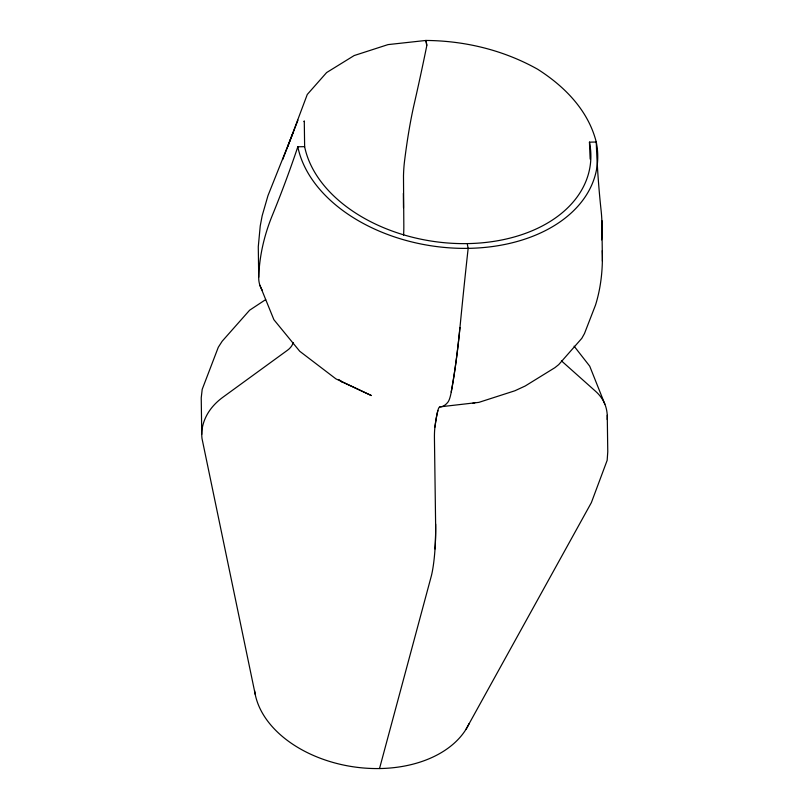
<?xml version="1.0" encoding="UTF-8"?>
<svg xmlns="http://www.w3.org/2000/svg" width="809" height="809" viewBox="0 0 809 809"><rect width="100%" height="100%" fill="white"/><g stroke="black" fill="none" stroke-linecap="round" stroke-linejoin="round"><path stroke-width="1.21" d="M403.59 235.146A29.599 5.238 89.1 0 0 403.822 224.942L403.489 175.826A37.366 6.603 89.1 0 1 404.217 163.944L404.52 161.244A299.623 52.979 89.1 0 1 414.208 103.936A1803.473 318.908 89.1 0 0 426.768 45.8L425.938 40.45L388.037 44.606L354.16 55.558L326.614 72.567L307.268 94.481L287.782 146.389M602.29 250.669C602.917 268.993 600.996 287.539 595.515 305.074L584.462 333.591L581.802 338.344L558.706 364.626L554.923 367.66L525.203 386.004L514.878 390.777L478.847 402.376L440.005 406.846A22.743 4.025 89.1 0 0 437.861 410.557A74.731 13.217 89.1 0 0 434.939 427.091A17.798 3.145 89.1 0 0 434.433 437.76L435.616 524.03A59.917 10.598 89.1 0 1 435.02 548.957A67.643 11.963 89.1 0 1 431.49 575.391L379.522 768.55M304.032 121.593L304.275 120.905L304.639 146.662A144.71 97.95 8.6 0 0 467.197 243.61L468.158 248.353A1798.195 317.977 89.1 0 0 459.957 327.554A306.419 54.183 89.1 0 1 451.24 392.052A44.222 7.817 89.1 0 1 447.792 402.306A216.61 38.306 89.1 0 1 440.025 406.846M282.654 159.606L297.965 120.147M293.03 132.848L267.971 195.647L262.177 215.71L260.235 225.954L258.283 246.735L258.718 277.234A44.222 31.602 -11.5 0 0 262.369 290.391M466.126 729.121L591.379 502.591L607.165 460.311L607.771 451.776L607.256 415.3M265.676 299.603L249.617 310.211L222.172 341.226L218.309 347.233L202.199 389.341L201.229 397.836L201.744 434.352M475.227 402.538L472.85 403.307L473.619 403.165M258.718 277.234A306.419 218.946 -11.5 0 1 272.239 215.598A1798.195 1284.884 -11.5 0 0 297.833 146.773L304.639 146.662M467.197 243.61A144.71 97.95 8.6 0 0 589.458 142.141L596.263 142.03A1798.195 1284.884 -11.5 0 0 601.097 210.38A306.419 218.946 -11.5 0 1 601.552 239.838M338.769 379.502L341.722 381.727L340.983 381.332L371.361 395.55L335.897 378.855L299.745 351.278L273.887 319.697L259.942 285.375M561.486 360.895L595.566 391.283A59.917 42.816 -11.5 0 1 605.89 407.119A67.643 48.338 -11.5 0 1 607.195 419.497M574.107 346.171L589.721 366.174L604.879 404.207M255.239 694.415L202.007 438.518A67.643 48.338 -11.5 0 1 207.782 413.439A59.917 42.816 -11.5 0 1 222.96 397.189L287.589 350.166A17.798 12.711 -11.5 0 0 293.222 342.571M426.889 45.193L425.918 40.45C464.932 40.763 503.501 50.097 537.611 69.22C564.551 86.341 588.214 110.297 596.253 142.03A151.627 102.632 8.6 0 1 468.158 248.353A151.627 102.632 8.6 0 1 297.823 146.773M589.458 142.141L589.488 142.839A1803.473 1288.656 -11.5 0 0 590.176 159.09M601.866 220.513L602.412 261.176M403.489 207.701L403.367 193.321M469.129 723.58A110.651 74.893 8.6 0 1 352.603 766.699A110.651 74.893 8.6 0 1 254.602 690.714M434.959 427.091A74.731 13.217 89.1 0 1 437.881 410.557M435.616 524.03A59.917 10.598 89.1 0 1 434.999 548.957M459.937 327.554A306.419 54.183 89.1 0 1 451.22 392.052"/></g></svg>
